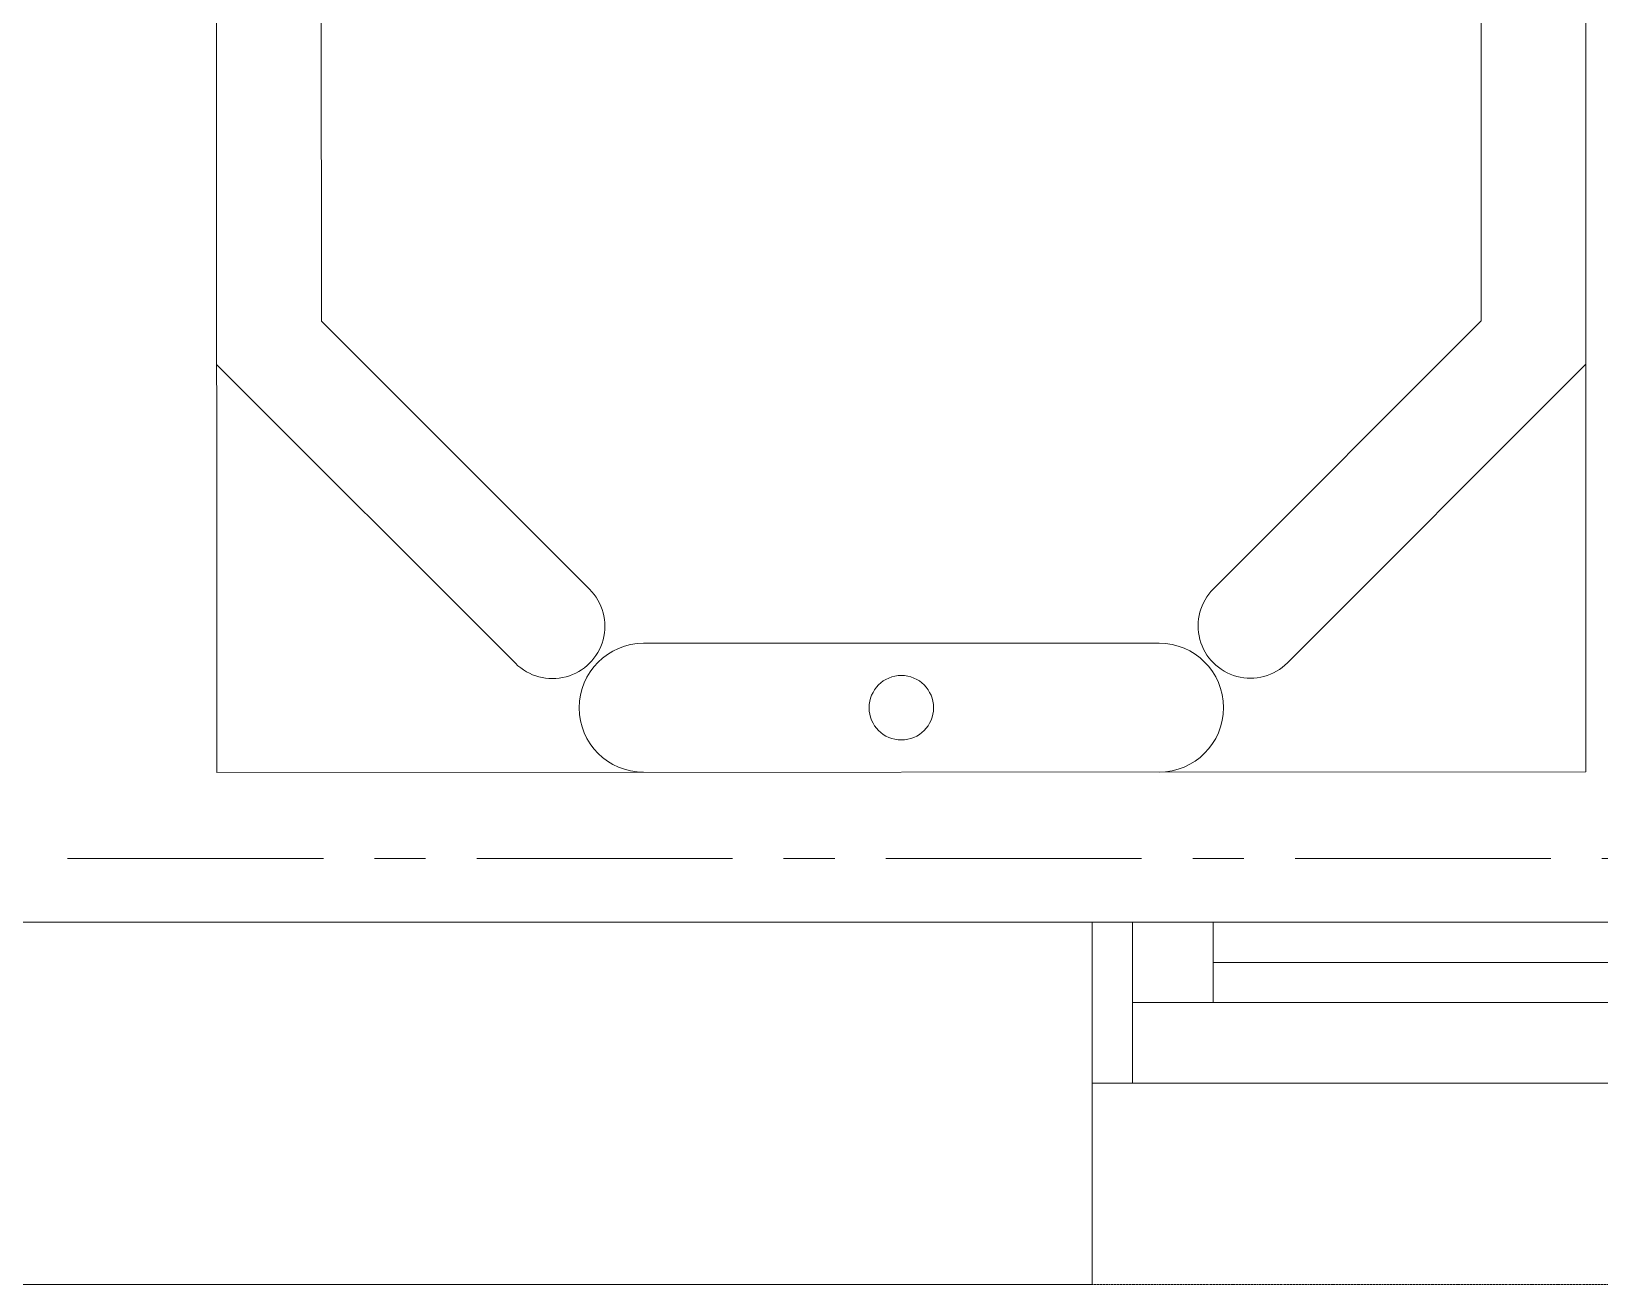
# Model space of a CAD drawing. Header units: millimetres. Extents: x 26027 to 581921, y 7230 to 233891.
# Drawn here: x 511229 to 512202, y 185830 to 186608 of the extents above; entities that cross this region are included whole.
import ezdxf

# ---------------------------------------------------------------- set-up
doc = ezdxf.new("R2010")
doc.units = ezdxf.units.MM
doc.header["$LTSCALE"] = 5
doc.linetypes.add('CENTER', pattern=[50.8, 31.75, -6.35, 6.35, -6.35])
doc.linetypes.add('HIDDEN2', pattern=[0.1875, 0.125, -0.0625])
doc.layers.get('0').update_dxf_attribs({"color": 252})
for name, color, linetype, lineweight in [('Aluminum', 252, 'Continuous', 5), ('Medical Equipment and Furniture', 252, 'Continuous', 0), ('Medical Equipment and Furniture1', 252, 'Continuous', 5), ('Proj', 252, 'HIDDEN2', 5), ('Walls', 252, 'Continuous', 5)]:
    doc.layers.add(name, color=color, linetype=linetype, lineweight=lineweight)
doc.layers.add('axes', color=252, linetype='Continuous')

# ---------------------------------------------------------------- blocks, each defined once
blk = doc.blocks.new('*X170')
at = {"color": 0}
for p, q in [((5, 3), (5, 3)), ((5, 3), (5, 3)), ((5, 3), (5, 3)), ((5, 3), (5, 3)), ((5, 3), (5, 3)), ((5, 3), (5, 3)), ((5, 3), (5, 3)), ((5, 3), (5, 3)), ((5, 3), (5, 3)), ((5, 3), (5, 3)), ((5, 3), (5, 3)), ((5, 3), (5, 3)), ((5, 3), (5, 3)), ((5, 3), (5, 3)), ((5, 3), (5, 3)), ((5, 3), (5, 3)), ((5, 3), (5, 3)), ((5, 3), (5, 3)), ((5, 3), (5, 3)), ((5, 3), (5, 3)), ((5, 3), (5, 3)), ((5, 3), (5, 3)), ((5, 3), (5, 3)), ((5, 3), (5, 3)), ((5, 3), (5, 3)), ((5, 3), (5, 3)), ((5, 3), (5, 3)), ((5, 3), (5, 3)), ((5, 3), (5, 3)), ((5, 3), (5, 3)), ((5, 3), (5, 3)), ((5, 3), (5, 3)), ((5, 3), (5, 3)), ((5, 3), (5, 3)), ((5, 3), (5, 3)), ((5, 3), (5, 3)), ((5, 3), (5, 3)), ((5, 3), (5, 3)), ((5, 3), (5, 3)), ((5, 3), (5, 3)), ((5, 3), (5, 3)), ((5, 3), (5, 3)), ((5, 3), (5, 3)), ((5, 3), (5, 3)), ((5, 3), (5, 3)), ((5, 3), (5, 3)), ((5, 3), (5, 3)), ((5, 3), (5, 3)), ((5, 3), (5, 3)), ((5, 3), (5, 3)), ((5, 3), (5, 3)), ((5, 3), (5, 3)), ((5, 3), (5, 3)), ((5, 3), (5, 3)), ((5, 3), (5, 3)), ((5, 3), (5, 3)), ((5, 3), (5, 3)), ((5, 3), (5, 3)), ((5, 3), (5, 3)), ((5, 3), (5, 3)), ((5, 3), (5, 3)), ((5, 3), (5, 3)), ((5, 3), (5, 3)), ((5, 3), (5, 3)), ((5, 3), (5, 3)), ((5, 3), (5, 3)), ((6, 3), (5, 3)), ((5, 3), (5, 3)), ((6, 3), (5, 3)), ((5, 3), (5, 3)), ((6, 3), (5, 3)), ((5, 3), (5, 3)), ((6, 3), (5, 3)), ((5, 3), (5, 3)), ((5, 3), (5, 3)), ((5, 3), (5, 3)), ((5, 3), (5, 3)), ((5, 3), (5, 3)), ((5, 3), (5, 3)), ((5, 3), (5, 3)), ((5, 3), (5, 3)), ((5, 3), (5, 3)), ((5, 3), (5, 3)), ((5, 3), (5, 3)), ((5, 3), (5, 3)), ((5, 3), (5, 3)), ((5, 3), (5, 3)), ((5, 3), (5, 3)), ((5, 3), (5, 3)), ((5, 3), (5, 3)), ((5, 3), (5, 3)), ((5, 3), (5, 3)), ((5, 3), (5, 3)), ((5, 3), (5, 3)), ((5, 3), (5, 3)), ((5, 3), (5, 3)), ((6, 3), (6, 3)), ((6, 3), (6, 3)), ((6, 3), (6, 3)), ((6, 3), (6, 3)), ((6, 3), (6, 3)), ((6, 3), (6, 3)), ((6, 3), (6, 3)), ((6, 3), (6, 3)), ((6, 3), (6, 3)), ((6, 3), (6, 3)), ((6, 3), (6, 3)), ((6, 3), (6, 3)), ((6, 3), (6, 3)), ((6, 3), (6, 3)), ((6, 3), (6, 3)), ((6, 3), (6, 3)), ((6, 3), (6, 3)), ((6, 3), (6, 3)), ((6, 3), (6, 3)), ((6, 3), (6, 3)), ((6, 3), (6, 3)), ((6, 3), (6, 3)), ((6, 3), (6, 3)), ((6, 3), (6, 3)), ((6, 3), (6, 3)), ((6, 3), (6, 3)), ((6, 3), (6, 3)), ((6, 3), (6, 3)), ((6, 3), (6, 3)), ((6, 3), (6, 3)), ((6, 3), (6, 3)), ((6, 3), (6, 3)), ((6, 3), (6, 3)), ((6, 3), (6, 3)), ((6, 3), (6, 3)), ((6, 3), (6, 3)), ((6, 3), (6, 3)), ((6, 3), (6, 3)), ((6, 3), (6, 3)), ((6, 3), (6, 3)), ((6, 3), (6, 3)), ((6, 3), (6, 3)), ((6, 3), (6, 3)), ((6, 3), (6, 3)), ((6, 3), (6, 3)), ((6, 3), (6, 3)), ((6, 3), (6, 3)), ((6, 3), (6, 3)), ((6, 3), (6, 3)), ((6, 3), (6, 3)), ((6, 3), (6, 3)), ((6, 3), (6, 3)), ((6, 3), (6, 3)), ((6, 3), (6, 3)), ((6, 3), (6, 3)), ((6, 3), (6, 3)), ((6, 3), (6, 3)), ((6, 3), (6, 3)), ((6, 3), (6, 3)), ((6, 3), (6, 3)), ((6, 3), (6, 3)), ((6, 3), (6, 3)), ((6, 3), (6, 3)), ((6, 3), (6, 3)), ((6, 3), (6, 3)), ((6, 3), (6, 3)), ((6, 3), (6, 3)), ((6, 3), (6, 3)), ((6, 3), (6, 3)), ((6, 3), (6, 3)), ((6, 3), (6, 3)), ((6, 3), (6, 3)), ((6, 3), (6, 3)), ((6, 3), (6, 3)), ((6, 3), (6, 3)), ((6, 3), (6, 3)), ((6, 3), (6, 3)), ((6, 3), (6, 3)), ((6, 3), (6, 3)), ((6, 3), (6, 3)), ((6, 3), (6, 3)), ((6, 3), (6, 3)), ((6, 3), (6, 3)), ((6, 3), (6, 3)), ((6, 3), (6, 3)), ((6, 3), (6, 3)), ((6, 3), (6, 3)), ((6, 3), (6, 3)), ((6, 3), (6, 3)), ((6, 3), (6, 3)), ((6, 3), (6, 3)), ((6, 3), (6, 3)), ((6, 3), (6, 3)), ((6, 3), (6, 3)), ((6, 3), (6, 3)), ((6, 3), (6, 3)), ((6, 3), (6, 3)), ((6, 3), (6, 3)), ((6, 3), (6, 3)), ((6, 3), (6, 3)), ((6, 3), (6, 3)), ((6, 3), (6, 3)), ((6, 3), (6, 3)), ((6, 3), (6, 3)), ((6, 3), (6, 3)), ((6, 3), (6, 3)), ((6, 3), (6, 3)), ((6, 3), (6, 3)), ((6, 3), (6, 3)), ((6, 3), (6, 3)), ((6, 3), (6, 3)), ((6, 3), (6, 3)), ((6, 3), (6, 3)), ((6, 3), (6, 3)), ((6, 3), (6, 3)), ((6, 3), (6, 3)), ((6, 3), (6, 3)), ((6, 3), (6, 3)), ((6, 3), (6, 3)), ((6, 3), (6, 3)), ((6, 3), (6, 3)), ((6, 3), (6, 3)), ((6, 3), (6, 3)), ((6, 3), (6, 3)), ((6, 3), (6, 3)), ((6, 3), (6, 3)), ((6, 3), (6, 3)), ((6, 3), (6, 3)), ((6, 3), (6, 3)), ((6, 3), (6, 3)), ((6, 3), (6, 3)), ((6, 3), (6, 3)), ((6, 3), (6, 3)), ((6, 3), (6, 3)), ((6, 3), (6, 3)), ((6, 3), (6, 3)), ((6, 3), (6, 3)), ((6, 3), (6, 3)), ((6, 3), (6, 3)), ((6, 3), (6, 3)), ((6, 3), (6, 3)), ((6, 3), (6, 3)), ((6, 3), (6, 3)), ((6, 3), (6, 3)), ((6, 3), (6, 3)), ((6, 3), (6, 3)), ((6, 3), (6, 3)), ((6, 3), (6, 3)), ((6, 3), (6, 3)), ((6, 3), (6, 3)), ((6, 3), (6, 3)), ((6, 3), (6, 3)), ((6, 3), (6, 3)), ((6, 3), (6, 3)), ((6, 3), (6, 3)), ((6, 3), (6, 3)), ((6, 3), (6, 3)), ((6, 3), (6, 3)), ((6, 3), (6, 3)), ((6, 3), (6, 3)), ((6, 3), (6, 3)), ((6, 3), (6, 3)), ((6, 3), (6, 3)), ((6, 3), (6, 3)), ((6, 3), (6, 3)), ((6, 3), (6, 3)), ((6, 3), (6, 3)), ((6, 3), (6, 3)), ((6, 3), (6, 3)), ((6, 3), (6, 3)), ((6, 3), (6, 3)), ((6, 3), (6, 3)), ((6, 3), (6, 3)), ((6, 3), (6, 3)), ((6, 3), (6, 3)), ((6, 3), (6, 3)), ((6, 3), (6, 3)), ((6, 3), (6, 3)), ((6, 3), (6, 3)), ((6, 3), (6, 3)), ((6, 3), (6, 3)), ((6, 3), (6, 3)), ((6, 3), (6, 3)), ((6, 3), (6, 3)), ((6, 3), (6, 3)), ((6, 3), (6, 3)), ((6, 3), (6, 3)), ((6, 3), (6, 3)), ((6, 3), (6, 3)), ((6, 3), (6, 3)), ((6, 3), (6, 3)), ((6, 3), (6, 3)), ((6, 3), (6, 3)), ((6, 3), (6, 3)), ((6, 3), (6, 3)), ((6, 3), (6, 3)), ((6, 3), (6, 3)), ((6, 3), (6, 3)), ((6, 3), (6, 3)), ((6, 3), (6, 3)), ((6, 3), (6, 3)), ((6, 3), (6, 3)), ((6, 3), (6, 3)), ((6, 3), (6, 3)), ((6, 3), (5, 3)), ((6, 3), (5, 3)), ((6, 3), (5, 3)), ((6, 3), (5, 3)), ((6, 3), (5, 3)), ((6, 3), (6, 3)), ((6, 3), (6, 3)), ((6, 3), (6, 3)), ((6, 3), (6, 3)), ((6, 3), (6, 3)), ((6, 3), (6, 3)), ((6, 3), (6, 3)), ((6, 3), (6, 3)), ((6, 3), (6, 3)), ((6, 3), (6, 3)), ((6, 3), (6, 3)), ((6, 3), (6, 3)), ((6, 3), (6, 3)), ((6, 3), (6, 3)), ((6, 3), (6, 3)), ((6, 3), (6, 3)), ((6, 3), (6, 3)), ((6, 3), (6, 3)), ((6, 3), (6, 3)), ((6, 3), (6, 3)), ((6, 3), (6, 3)), ((6, 3), (6, 3)), ((6, 3), (6, 3)), ((6, 3), (6, 3)), ((6, 3), (6, 3)), ((6, 3), (6, 3)), ((6, 3), (6, 3)), ((6, 3), (6, 3)), ((6, 3), (6, 3)), ((6, 3), (6, 3)), ((6, 3), (6, 3)), ((6, 3), (6, 3)), ((6, 3), (6, 3)), ((6, 3), (6, 3)), ((6, 3), (6, 3)), ((6, 3), (6, 3)), ((6, 3), (6, 3)), ((6, 3), (6, 3)), ((6, 3), (6, 3)), ((6, 3), (6, 3)), ((6, 3), (6, 3)), ((6, 3), (6, 3)), ((6, 3), (6, 3)), ((6, 3), (6, 3)), ((6, 3), (6, 3)), ((6, 3), (6, 3)), ((6, 3), (6, 3)), ((6, 3), (6, 3)), ((6, 3), (6, 3)), ((6, 3), (6, 3)), ((6, 3), (6, 3)), ((6, 3), (6, 3)), ((6, 3), (6, 3)), ((6, 3), (6, 3)), ((6, 3), (6, 3)), ((6, 3), (6, 3)), ((6, 3), (6, 3)), ((6, 3), (6, 3)), ((6, 3), (6, 3)), ((6, 3), (6, 3)), ((6, 3), (6, 3)), ((6, 3), (6, 3)), ((6, 3), (6, 3)), ((6, 3), (6, 3)), ((6, 3), (6, 3)), ((6, 3), (6, 3)), ((6, 3), (6, 3)), ((6, 3), (6, 3)), ((6, 3), (6, 3)), ((6, 3), (6, 3)), ((6, 3), (6, 3)), ((6, 3), (6, 3)), ((6, 3), (6, 3)), ((6, 3), (6, 3)), ((6, 3), (6, 3)), ((6, 3), (6, 3)), ((6, 3), (6, 3)), ((6, 3), (6, 3)), ((6, 3), (6, 3)), ((6, 3), (6, 3)), ((6, 3), (6, 3)), ((6, 3), (6, 3)), ((6, 3), (6, 3)), ((6, 3), (6, 3)), ((6, 3), (6, 3)), ((6, 3), (6, 3)), ((6, 3), (6, 3)), ((6, 3), (6, 3)), ((6, 3), (6, 3)), ((6, 3), (6, 3)), ((6, 3), (6, 3)), ((6, 3), (6, 3)), ((6, 3), (6, 3)), ((6, 3), (6, 3)), ((6, 3), (6, 3)), ((6, 3), (6, 3)), ((6, 3), (6, 3)), ((6, 3), (6, 3)), ((6, 3), (6, 3)), ((6, 3), (6, 3)), ((6, 3), (6, 3)), ((6, 3), (6, 3)), ((6, 3), (6, 3)), ((6, 3), (6, 3)), ((6, 3), (6, 3)), ((6, 3), (6, 3)), ((6, 3), (6, 3)), ((6, 3), (6, 3)), ((6, 3), (6, 3)), ((6, 3), (6, 3)), ((6, 3), (6, 3)), ((6, 3), (6, 3)), ((6, 3), (6, 3)), ((6, 3), (6, 3)), ((6, 3), (6, 3)), ((6, 3), (6, 3)), ((6, 3), (6, 3)), ((6, 3), (6, 3)), ((6, 3), (6, 3)), ((6, 3), (6, 3)), ((6, 3), (6, 3)), ((6, 3), (6, 3)), ((6, 3), (6, 3)), ((6, 3), (6, 3)), ((6, 3), (6, 3)), ((6, 3), (6, 3)), ((6, 3), (6, 3)), ((6, 3), (6, 3)), ((6, 3), (6, 3)), ((6, 3), (6, 3)), ((6, 3), (6, 3)), ((6, 3), (6, 3)), ((6, 3), (6, 3)), ((6, 3), (6, 3)), ((6, 3), (6, 3)), ((6, 3), (6, 3)), ((6, 3), (6, 3)), ((6, 3), (6, 3)), ((6, 3), (6, 3)), ((6, 3), (6, 3)), ((6, 3), (6, 3)), ((6, 3), (6, 3)), ((6, 3), (6, 3)), ((6, 3), (6, 3)), ((6, 3), (6, 3)), ((6, 3), (6, 3)), ((6, 3), (6, 3)), ((6, 3), (6, 3)), ((6, 3), (6, 3)), ((6, 3), (6, 3)), ((6, 3), (6, 3)), ((6, 3), (6, 3)), ((6, 3), (6, 3)), ((6, 3), (6, 3)), ((6, 3), (6, 3)), ((6, 3), (6, 3)), ((6, 3), (6, 3)), ((6, 3), (6, 3)), ((6, 3), (6, 3)), ((6, 3), (6, 3)), ((6, 3), (6, 3)), ((6, 3), (6, 3)), ((6, 3), (6, 3)), ((6, 3), (6, 3)), ((6, 3), (6, 3)), ((6, 3), (6, 3)), ((6, 3), (6, 3)), ((6, 3), (6, 3)), ((6, 3), (6, 3)), ((6, 3), (6, 3)), ((6, 3), (6, 3)), ((6, 3), (6, 3)), ((6, 3), (6, 3)), ((6, 3), (6, 3)), ((6, 3), (6, 3)), ((6, 3), (6, 3)), ((6, 3), (6, 3)), ((6, 3), (6, 3)), ((6, 3), (6, 3)), ((6, 3), (6, 3)), ((6, 3), (6, 3)), ((6, 3), (6, 3)), ((6, 3), (6, 3)), ((6, 3), (6, 3)), ((6, 3), (6, 3)), ((6, 3), (6, 3)), ((6, 3), (6, 3)), ((6, 3), (6, 3)), ((6, 3), (6, 3)), ((6, 3), (6, 3)), ((6, 3), (6, 3)), ((6, 3), (6, 3)), ((6, 3), (6, 3)), ((6, 3), (6, 3)), ((6, 3), (6, 3)), ((6, 3), (6, 3)), ((6, 3), (6, 3)), ((6, 3), (6, 3)), ((6, 3), (6, 3)), ((6, 3), (6, 3)), ((6, 3), (6, 3)), ((6, 3), (6, 3)), ((6, 3), (6, 3)), ((6, 3), (6, 3)), ((6, 3), (6, 3)), ((6, 3), (6, 3)), ((6, 3), (6, 3)), ((6, 3), (6, 3)), ((6, 3), (6, 3)), ((6, 3), (6, 3)), ((6, 3), (6, 3)), ((6, 3), (6, 3)), ((6, 3), (6, 3)), ((6, 3), (6, 3)), ((6, 3), (6, 3)), ((6, 3), (6, 3)), ((6, 3), (6, 3)), ((6, 3), (6, 3)), ((6, 3), (6, 3)), ((6, 3), (6, 3)), ((6, 3), (6, 3)), ((6, 3), (6, 3)), ((6, 3), (6, 3)), ((6, 3), (6, 3)), ((6, 3), (6, 3)), ((6, 3), (6, 3)), ((6, 3), (6, 3)), ((6, 3), (6, 3)), ((6, 3), (6, 3)), ((6, 3), (6, 3)), ((6, 3), (6, 3)), ((6, 3), (6, 3)), ((6, 3), (6, 3)), ((6, 3), (6, 3)), ((6, 3), (6, 3)), ((6, 3), (6, 3)), ((6, 3), (6, 3)), ((6, 3), (6, 3)), ((6, 3), (6, 3)), ((6, 3), (6, 3)), ((6, 3), (6, 3)), ((6, 3), (6, 3)), ((6, 3), (6, 3)), ((6, 3), (6, 3)), ((6, 3), (6, 3)), ((6, 3), (6, 3)), ((6, 3), (6, 3)), ((6, 3), (6, 3)), ((6, 3), (6, 3)), ((6, 3), (6, 3)), ((6, 3), (6, 3)), ((6, 3), (6, 3)), ((6, 3), (6, 3)), ((6, 3), (6, 3)), ((6, 3), (6, 3)), ((6, 3), (6, 3)), ((6, 3), (6, 3)), ((6, 3), (6, 3)), ((6, 3), (6, 3)), ((6, 3), (6, 3)), ((6, 3), (6, 3)), ((6, 3), (6, 3)), ((6, 3), (6, 3)), ((6, 3), (6, 3)), ((6, 3), (6, 3)), ((6, 3), (6, 3)), ((6, 3), (6, 3)), ((6, 3), (6, 3)), ((6, 3), (6, 3)), ((6, 3), (6, 3)), ((6, 3), (6, 3)), ((6, 3), (6, 3)), ((6, 3), (6, 3)), ((6, 3), (6, 3)), ((6, 3), (6, 3)), ((6, 3), (6, 3)), ((6, 3), (6, 3)), ((6, 3), (6, 3)), ((6, 3), (6, 3)), ((6, 3), (6, 3)), ((6, 3), (6, 3)), ((6, 3), (6, 3)), ((6, 3), (6, 3)), ((6, 3), (6, 3)), ((6, 3), (6, 3)), ((6, 3), (6, 3)), ((6, 3), (6, 3)), ((6, 3), (6, 3)), ((6, 3), (6, 3)), ((6, 3), (6, 3)), ((6, 3), (6, 3)), ((6, 3), (6, 3)), ((6, 3), (6, 3)), ((6, 3), (6, 3)), ((6, 3), (6, 3)), ((6, 3), (6, 3)), ((6, 3), (6, 3)), ((6, 3), (6, 3)), ((6, 3), (6, 3)), ((6, 3), (6, 3)), ((6, 3), (6, 3)), ((6, 3), (6, 3)), ((6, 3), (6, 3)), ((6, 3), (6, 3)), ((6, 3), (6, 3)), ((6, 3), (6, 3)), ((6, 3), (6, 3)), ((6, 3), (6, 3)), ((6, 3), (6, 3)), ((6, 3), (6, 3)), ((6, 3), (6, 3)), ((6, 3), (6, 3)), ((6, 3), (6, 3)), ((6, 3), (6, 3)), ((6, 3), (6, 3)), ((6, 3), (6, 3)), ((6, 3), (6, 3))]:
    blk.add_line(p, q, dxfattribs=at)
blk = doc.blocks.new('*X171')
at = {"color": 0}
for p, q in [((13, 1), (13, 1)), ((13, 1), (13, 1)), ((13, 1), (13, 1)), ((13, 1), (13, 1)), ((13, 1), (13, 1)), ((13, 1), (13, 1)), ((13, 1), (13, 1)), ((13, 1), (13, 1)), ((13, 1), (13, 1)), ((13, 1), (13, 1)), ((13, 1), (13, 1)), ((13, 1), (13, 1)), ((13, 1), (13, 1)), ((13, 1), (13, 1)), ((13, 1), (13, 1)), ((13, 1), (14, 1)), ((13, 1), (14, 1)), ((13, 1), (14, 1)), ((13, 1), (13, 1)), ((13, 1), (13, 1)), ((13, 1), (13, 1)), ((13, 1), (13, 1)), ((13, 1), (13, 1)), ((13, 1), (13, 1)), ((13, 1), (13, 1)), ((13, 1), (13, 1)), ((13, 1), (13, 1)), ((13, 1), (13, 1)), ((13, 1), (13, 1)), ((13, 1), (13, 1)), ((13, 1), (13, 1)), ((13, 1), (13, 1)), ((13, 1), (13, 1)), ((13, 1), (13, 1)), ((13, 1), (13, 1)), ((13, 1), (13, 1)), ((13, 1), (13, 1)), ((13, 1), (13, 1)), ((13, 1), (13, 1)), ((13, 1), (13, 1)), ((13, 1), (13, 1)), ((13, 1), (13, 1)), ((13, 1), (13, 1)), ((13, 1), (13, 1)), ((13, 1), (13, 1)), ((13, 1), (13, 1)), ((13, 1), (13, 1)), ((13, 1), (13, 1)), ((13, 1), (13, 1)), ((13, 1), (13, 1)), ((13, 1), (13, 1)), ((13, 1), (13, 1)), ((13, 1), (13, 1)), ((13, 1), (13, 1)), ((13, 1), (13, 1)), ((13, 1), (13, 1)), ((13, 1), (13, 1)), ((13, 1), (13, 1)), ((13, 1), (13, 1)), ((13, 1), (13, 1)), ((13, 1), (13, 1)), ((13, 1), (13, 1)), ((13, 1), (13, 1)), ((13, 1), (13, 1)), ((13, 1), (13, 1)), ((13, 1), (13, 1)), ((13, 1), (13, 1)), ((13, 1), (13, 1)), ((13, 1), (13, 1)), ((13, 1), (13, 1)), ((13, 1), (13, 1)), ((13, 1), (13, 1)), ((13, 1), (13, 1)), ((13, 1), (13, 1)), ((13, 1), (13, 1)), ((13, 1), (13, 1)), ((13, 1), (13, 1)), ((13, 1), (13, 1)), ((13, 1), (13, 1)), ((13, 1), (13, 1)), ((13, 1), (13, 1)), ((13, 1), (13, 1)), ((13, 1), (13, 1)), ((13, 1), (13, 1)), ((13, 1), (13, 1)), ((13, 1), (13, 1)), ((13, 1), (13, 1)), ((13, 1), (13, 1)), ((13, 1), (13, 1)), ((13, 1), (13, 1)), ((13, 1), (13, 1)), ((13, 1), (13, 1)), ((13, 1), (13, 1)), ((13, 1), (13, 1)), ((13, 1), (13, 1)), ((13, 1), (13, 1)), ((13, 1), (13, 1)), ((13, 1), (13, 1)), ((13, 1), (13, 1)), ((13, 1), (13, 1)), ((13, 1), (13, 1)), ((13, 1), (13, 1)), ((13, 1), (13, 1)), ((13, 1), (13, 1)), ((13, 1), (13, 1)), ((13, 1), (13, 1)), ((13, 1), (13, 1)), ((13, 1), (13, 1)), ((13, 1), (13, 1)), ((13, 1), (13, 1)), ((13, 1), (13, 1)), ((13, 1), (13, 1)), ((13, 1), (13, 1)), ((13, 1), (13, 1)), ((13, 1), (13, 1)), ((13, 1), (13, 1)), ((13, 1), (13, 1)), ((13, 1), (13, 1)), ((13, 1), (13, 1)), ((13, 1), (13, 1)), ((13, 1), (13, 1)), ((13, 1), (13, 1)), ((13, 1), (13, 1)), ((13, 1), (14, 1)), ((13, 0), (13, 0)), ((13, 0), (13, 0)), ((13, 0), (13, 0)), ((13, 0), (13, 0)), ((13, 0), (13, 0)), ((13, 0), (13, 0)), ((13, 0), (13, 0)), ((13, 0), (13, 0)), ((13, 0), (13, 0)), ((13, 0), (13, 0)), ((13, 0), (13, 0)), ((13, 0), (13, 0)), ((13, 0), (13, 0)), ((13, 0), (13, 0)), ((13, 0), (13, 0)), ((13, 0), (13, 0)), ((13, 0), (13, 0)), ((13, 0), (13, 0)), ((13, 0), (13, 0)), ((13, 0), (13, 0)), ((13, 0), (13, 0)), ((13, 0), (13, 0)), ((13, 0), (13, 0)), ((13, 0), (13, 0)), ((13, 0), (13, 0)), ((13, 0), (13, 0)), ((13, 0), (13, 0)), ((13, 0), (13, 0)), ((13, 0), (13, 0)), ((13, 0), (13, 0)), ((13, 0), (13, 0)), ((13, 0), (13, 0)), ((13, 0), (13, 0)), ((13, 0), (13, 0)), ((13, 0), (13, 0)), ((13, 0), (13, 0)), ((13, 0), (13, 0)), ((13, 0), (13, 0)), ((13, 0), (13, 0)), ((13, 0), (13, 0)), ((13, 0), (13, 0)), ((13, 0), (13, 0)), ((13, 0), (13, 0)), ((13, 0), (13, 0)), ((13, 0), (13, 0)), ((13, 0), (13, 0)), ((13, 0), (13, 0)), ((13, 0), (13, 0)), ((13, 0), (14, 0)), ((13, 0), (14, 0)), ((13, 0), (13, 0)), ((13, 0), (14, 0)), ((14, 1), (14, 1)), ((14, 1), (14, 1)), ((14, 1), (14, 1)), ((14, 1), (14, 1)), ((14, 1), (14, 1)), ((14, 1), (14, 1)), ((14, 1), (14, 1)), ((14, 1), (14, 1)), ((14, 1), (14, 1)), ((14, 1), (14, 1)), ((14, 1), (14, 1)), ((14, 1), (14, 1)), ((14, 1), (14, 1)), ((14, 1), (14, 1)), ((14, 1), (14, 1)), ((14, 1), (14, 1)), ((14, 1), (14, 1)), ((14, 1), (14, 1)), ((14, 1), (14, 1)), ((14, 1), (14, 1)), ((14, 1), (14, 1)), ((14, 1), (14, 1)), ((14, 1), (14, 1)), ((14, 1), (14, 1)), ((14, 1), (14, 1)), ((14, 1), (14, 1)), ((14, 1), (14, 1)), ((14, 1), (14, 1)), ((14, 1), (14, 1)), ((14, 1), (14, 1)), ((14, 1), (14, 1)), ((14, 1), (14, 1)), ((14, 1), (14, 1)), ((14, 1), (14, 1)), ((14, 1), (14, 1)), ((14, 1), (14, 1)), ((14, 1), (14, 1)), ((14, 1), (14, 1)), ((14, 1), (14, 1)), ((14, 1), (14, 1)), ((14, 1), (14, 1)), ((14, 1), (14, 1)), ((14, 1), (14, 1)), ((14, 1), (14, 1)), ((14, 1), (14, 1)), ((14, 1), (14, 1)), ((14, 1), (14, 1)), ((14, 1), (14, 1)), ((14, 1), (14, 1)), ((14, 1), (14, 1)), ((14, 1), (14, 1)), ((14, 1), (14, 1)), ((14, 1), (14, 1)), ((14, 1), (14, 1)), ((14, 1), (14, 1)), ((14, 1), (14, 1)), ((14, 1), (14, 1)), ((14, 1), (14, 1)), ((14, 1), (14, 1)), ((14, 1), (14, 1)), ((14, 1), (14, 1)), ((14, 1), (14, 1)), ((14, 1), (14, 1)), ((14, 1), (14, 1)), ((14, 1), (14, 1)), ((14, 1), (14, 1)), ((14, 1), (14, 1)), ((14, 1), (14, 1)), ((14, 1), (14, 1)), ((14, 1), (14, 1)), ((14, 1), (14, 1)), ((14, 1), (14, 1)), ((14, 1), (14, 1)), ((14, 1), (14, 1)), ((14, 1), (14, 1)), ((14, 1), (14, 1)), ((14, 1), (14, 1)), ((14, 1), (14, 1)), ((14, 1), (14, 1)), ((14, 1), (14, 1)), ((14, 1), (14, 1)), ((14, 1), (14, 1)), ((14, 1), (14, 1)), ((14, 1), (14, 1)), ((14, 1), (14, 1)), ((14, 1), (14, 1)), ((14, 1), (14, 1)), ((14, 1), (14, 1)), ((14, 1), (14, 1)), ((14, 1), (14, 1)), ((14, 1), (14, 1)), ((14, 1), (14, 1)), ((14, 1), (14, 1)), ((14, 1), (14, 1)), ((14, 0), (14, 0)), ((14, 0), (14, 0)), ((14, 0), (14, 0)), ((14, 0), (14, 0)), ((14, 0), (14, 0)), ((14, 0), (14, 0)), ((14, 0), (14, 0)), ((14, 0), (14, 0)), ((14, 0), (14, 0)), ((14, 0), (14, 0)), ((14, 0), (14, 0)), ((14, 0), (14, 0)), ((14, 0), (14, 0)), ((14, 0), (14, 0)), ((14, 0), (14, 0)), ((14, 0), (14, 0)), ((14, 0), (14, 0)), ((14, 0), (14, 0)), ((14, 0), (14, 0)), ((14, 0), (14, 0)), ((14, 0), (14, 0)), ((14, 0), (14, 0)), ((14, 0), (14, 0)), ((14, 0), (14, 0)), ((14, 0), (14, 0)), ((14, 0), (14, 0)), ((14, 0), (14, 0)), ((14, 0), (14, 0)), ((14, 0), (14, 0)), ((14, 0), (14, 0)), ((14, 0), (14, 0)), ((14, 0), (14, 0)), ((14, 0), (14, 0)), ((14, 0), (14, 0)), ((14, 0), (14, 0)), ((14, 0), (14, 0)), ((14, 0), (14, 0)), ((14, 0), (14, 0)), ((14, 0), (14, 0)), ((14, 0), (14, 0)), ((14, 0), (14, 0)), ((14, 0), (14, 0)), ((14, 0), (14, 0)), ((14, 0), (14, 0)), ((14, 0), (14, 0)), ((14, 0), (14, 0)), ((14, 0), (14, 0)), ((14, 0), (14, 0)), ((13, 0), (13, 0)), ((13, 0), (14, 0)), ((13, 0), (13, 0)), ((13, 0), (14, 0)), ((13, 0), (13, 0)), ((13, 0), (14, 0)), ((13, 0), (13, 0)), ((13, 0), (13, 0)), ((13, 0), (13, 0)), ((13, 0), (13, 0)), ((13, 0), (14, 0)), ((13, 0), (13, 0)), ((13, 0), (14, 0)), ((13, 0), (13, 0)), ((13, 0), (14, 0)), ((13, 0), (13, 0)), ((13, 0), (14, 0)), ((13, 0), (13, 0)), ((13, 0), (14, 0)), ((13, 0), (13, 0)), ((13, 0), (14, 0)), ((13, 0), (13, 0)), ((13, 0), (14, 0)), ((13, 0), (13, 0)), ((13, 0), (13, 0)), ((13, 0), (13, 0)), ((13, 0), (14, 0)), ((13, 0), (13, 0)), ((13, 0), (14, 0)), ((13, 0), (13, 0)), ((13, 0), (14, 0)), ((13, 0), (13, 0)), ((13, 0), (14, 0)), ((13, 0), (13, 0)), ((13, 0), (13, 0)), ((13, 0), (13, 0)), ((13, 0), (13, 0)), ((13, 0), (13, 0)), ((13, 0), (13, 0)), ((13, 0), (13, 0)), ((13, 0), (13, 0)), ((13, 0), (13, 0)), ((13, 0), (13, 0)), ((13, 0), (13, 0)), ((13, 0), (13, 0)), ((13, 0), (13, 0)), ((13, 0), (13, 0)), ((13, 0), (13, 0)), ((13, 0), (13, 0)), ((13, 0), (13, 0)), ((13, 0), (13, 0)), ((13, 0), (13, 0)), ((13, 0), (13, 0)), ((13, 0), (13, 0)), ((13, 0), (13, 0)), ((13, 0), (13, 0)), ((13, 0), (13, 0)), ((13, 0), (13, 0)), ((13, 0), (13, 0)), ((13, 0), (13, 0)), ((13, 0), (13, 0)), ((13, 0), (13, 0)), ((13, 0), (13, 0)), ((13, 0), (13, 0)), ((13, -1), (13, -1)), ((13, -1), (13, -1)), ((13, -1), (13, -1)), ((13, -1), (13, -1)), ((13, -1), (13, -1)), ((13, -1), (14, -1)), ((13, -1), (13, -1)), ((14, 0), (14, 0)), ((14, 0), (14, 0)), ((14, 0), (14, 0)), ((14, 0), (14, 0)), ((14, 0), (14, 0)), ((14, 0), (14, 0)), ((14, 0), (14, 0)), ((14, 0), (14, 0)), ((14, 0), (14, 0)), ((14, 0), (14, 0)), ((14, 0), (14, 0)), ((14, 0), (14, 0)), ((14, 0), (14, 0)), ((14, 0), (14, 0)), ((14, 0), (14, 0)), ((13, 0), (14, 0)), ((14, 0), (14, 0)), ((14, 0), (14, 0)), ((14, 0), (14, 0)), ((14, 0), (14, 0)), ((14, 0), (14, 0)), ((14, 0), (14, 0)), ((14, 0), (14, 0)), ((14, 0), (14, 0)), ((14, 0), (14, 0)), ((14, 0), (14, 0)), ((14, 0), (14, 0)), ((14, 0), (14, 0)), ((14, 0), (14, 0)), ((14, 0), (14, 0)), ((14, 0), (14, 0)), ((14, 0), (14, 0)), ((14, 0), (14, 0)), ((14, 0), (14, 0)), ((14, 0), (14, 0)), ((14, 0), (14, 0)), ((14, 0), (14, 0)), ((14, 0), (14, 0)), ((14, 0), (14, 0)), ((14, 0), (14, 0)), ((14, 0), (14, 0)), ((14, 0), (14, 0)), ((14, 0), (14, 0)), ((14, 0), (14, 0)), ((14, 0), (14, 0)), ((14, 0), (14, 0)), ((14, 0), (14, 0)), ((14, 0), (14, 0)), ((14, 0), (14, 0)), ((14, 0), (14, 0)), ((14, -1), (14, -1)), ((14, -1), (14, -1)), ((14, -1), (14, -1)), ((14, -1), (14, -1)), ((14, -1), (14, -1))]:
    blk.add_line(p, q, dxfattribs=at)
blk = doc.blocks.new('HF16786E-P')
at = {"layer": 'Medical Equipment and Furniture1'}
for p, q in [((0, 0.425), (-2.14, 0.425)), ((-0.25308, 0.425), (-0.06779, 0.23971)), ((0, -0.425), (0, 0.425)), ((-0.28, 0.36), (-1.86, 0.36)), ((-0.28, 0.36), (-0.11375, 0.19375)), ((-0.08, -0.16), (-0.08, 0.16)), ((-0.1136, -0.1936), (-0.28, -0.36)), ((-0.06763, -0.23956), (-0.25308, -0.425)), ((-1.86, -0.36), (-0.28, -0.36)), ((-2.14, -0.425), (0, -0.425))]:
    blk.add_line(p, q, dxfattribs=at)
for points in [[(0, 0.425), (0, 0.425), (0, 0.425), (0, 0.425), (0, 0.425), (0, 0.425), (0, 0.425), (0, 0.425), (0, 0.425), (0, 0.425), (0, 0.425), (0, 0.425), (0, 0.425), (0, 0.425), (0, 0.425), (0, 0.425), (0, 0.425), (0, 0.425), (0, 0.425), (0, 0.425), (0, 0.425), (0, 0.425), (0, 0.425), (0, 0.425), (0, 0.425), (0, 0.425), (0, 0.425), (0, 0.425), (0, 0.425), (0, 0.425), (0, 0.425), (0, 0.425), (0, 0.425), (0, 0.425), (0, 0.425), (0, 0.425), (0, 0.425), (0, 0.425), (0, 0.425), (0, 0.425), (0, 0.425), (0, 0.425), (0, 0.425), (0, 0.425), (0, 0.425), (0, 0.425), (0, 0.425), (0, 0.425), (0, 0.425), (0, 0.425), (0, 0.425), (0, 0.425), (0, 0.425), (0, 0.425), (0, 0.425), (0, 0.425), (0, 0.425), (0, 0.425), (0, 0.425), (0, 0.425), (0, 0.425), (0, 0.425), (0, 0.425), (0, 0.425), (0, 0.425), (0, 0.425), (0, 0.425), (0, 0.425), (0, 0.425), (0, 0.425), (0, 0.425), (0, 0.425), (0, 0.425), (0, 0.425), (0, 0.425), (0, 0.425), (0, 0.425), (0, 0.425), (0, 0.425), (0, 0.425), (0, 0.425), (0, 0.425), (0, 0.425), (0, 0.425), (0, 0.425), (0, 0.425), (0, 0.425), (0, 0.425), (0, 0.425), (0, 0.425), (0, 0.425), (0, 0.425), (0, 0.425), (0, 0.425), (0, 0.425), (0, 0.425), (0, 0.425), (0, 0.425), (0, 0.425), (0, 0.425), (0, 0.425), (0, 0.425), (0, 0.425), (0, 0.425), (0, 0.425), (0, 0.425), (0, 0.425), (0, 0.425), (0, 0.425), (0, 0.425), (0, 0.425), (0, 0.425), (0, 0.425), (0, 0.425), (0, 0.425), (0, 0.425), (0, 0.425), (0, 0.425), (0, 0.425), (0, 0.425), (0, 0.425), (0, 0.425), (0, 0.425), (0, 0.425), (0, 0.425), (0, 0.425), (0, 0.425), (0, 0.425), (0, 0.425), (0, 0.425), (0, 0.425), (0, 0.425), (0, 0.425), (0, 0.425), (0, 0.425), (0, 0.425), (0, 0.425), (0, 0.425), (0, 0.425), (0, 0.425), (0, 0.425), (0, 0.425), (0, 0.425), (0, 0.425), (0, 0.425), (0, 0.425), (0, 0.425), (0, 0.425), (0, 0.425), (0, 0.425), (0, 0.425), (0, 0.425), (0, 0.425), (0, 0.425), (0, 0.425), (0, 0.425), (0, 0.425), (0, 0.425), (0, 0.425), (0, 0.425), (0, 0.425), (0, 0.425), (0, 0.425), (0, 0.425), (0, 0.425), (0, 0.425), (0, 0.425), (0, 0.425), (0, 0.425), (0, 0.425), (0, 0.425), (0, 0.425), (0, 0.425), (0, 0.425), (0, 0.425), (0, 0.425), (0, 0.425), (0, 0.425), (0, 0.425), (0, 0.425), (0, 0.425), (0, 0.425), (0, 0.425), (0, 0.425), (0, 0.425), (0, 0.425), (0, 0.425), (0, 0.425), (0, 0.425), (0, 0.425), (0, 0.425), (0, 0.425), (0, 0.425), (0, 0.425), (0, 0.425), (0, 0.425), (0, 0.425), (0, 0.425), (0, 0.425), (0, 0.425), (0, 0.425), (0, 0.425), (0, 0.425), (0, 0.425), (0, 0.425), (0, 0.425), (0, 0.425), (0, 0.425), (0, 0.425), (0, 0.425), (0, 0.425), (0, 0.425), (0, 0.425), (0, 0.425), (0, 0.425), (0, 0.425), (0, 0.425), (0, 0.425), (0, 0.425)], [(0, 0.425), (0, 0.425), (0, 0.425), (0, 0.425), (0, 0.425), (0, 0.425), (0, 0.425), (0, 0.425), (0, 0.425), (0, 0.425), (0, 0.425), (0, 0.425), (0, 0.425), (0, 0.425), (0, 0.425), (0, 0.425), (0, 0.425), (0, 0.425), (0, 0.425), (0, 0.425), (0, 0.425), (0, 0.425), (0, 0.425), (0, 0.425), (0, 0.425), (0, 0.425), (0, 0.425), (0, 0.425), (0, 0.425), (0, 0.425), (0, 0.425), (0, 0.425), (0, 0.425), (0, 0.425), (0, 0.425), (0, 0.425), (0, 0.425), (0, 0.425), (0, 0.425), (0, 0.425), (0, 0.425), (0, 0.425), (0, 0.425), (0, 0.425), (0, 0.425), (0, 0.425), (0, 0.425), (0, 0.425), (0, 0.425), (0, 0.425), (0, 0.425), (0, 0.425), (0, 0.425), (0, 0.425), (0, 0.425), (0, 0.425), (0, 0.425), (0, 0.425), (0, 0.425), (0, 0.425), (0, 0.425), (0, 0.425), (0, 0.425), (0, 0.425), (0, 0.425), (0, 0.425), (0, 0.425), (0, 0.425), (0, 0.425), (0, 0.425), (0, 0.425), (0, 0.425), (0, 0.425), (0, 0.425), (0, 0.425), (0, 0.425), (0, 0.425), (0, 0.425), (0, 0.425), (0, 0.425), (0, 0.425), (0, 0.425), (0, 0.425), (0, 0.425), (0, 0.425), (0, 0.425), (0, 0.425), (0, 0.425), (0, 0.425), (0, 0.425), (0, 0.425), (0, 0.425), (0, 0.425), (0, 0.425), (0, 0.425), (0, 0.425), (0, 0.425), (0, 0.425), (0, 0.425), (0, 0.425), (0, 0.425), (0, 0.425), (0, 0.425), (0, 0.425), (0, 0.425), (0, 0.425), (0, 0.425), (0, 0.425), (0, 0.425), (0, 0.425), (0, 0.425), (0, 0.425), (0, 0.425), (0, 0.425), (0, 0.425), (0, 0.425), (0, 0.425), (0, 0.425), (0, 0.425), (0, 0.425), (0, 0.425), (0, 0.425), (0, 0.425), (0, 0.425), (0, 0.425), (0, 0.425), (0, 0.425), (0, 0.425), (0, 0.425), (0, 0.425), (0, 0.425), (0, 0.425), (0, 0.425), (0, 0.425), (0, 0.425), (0, 0.425), (0, 0.425), (0, 0.425), (0, 0.425), (0, 0.425), (0, 0.425), (0, 0.425), (0, 0.425), (0, 0.425), (0, 0.425), (0, 0.425), (0, 0.425), (0, 0.425), (0, 0.425), (0, 0.425), (0, 0.425), (0, 0.425), (0, 0.425), (0, 0.425), (0, 0.425), (0, 0.425), (0, 0.425), (0, 0.425), (0, 0.425), (0, 0.425), (0, 0.425), (0, 0.425), (0, 0.425), (0, 0.425), (0, 0.425), (0, 0.425), (0, 0.425), (0, 0.425), (0, 0.425), (0, 0.425), (0, 0.425), (0, 0.425), (0, 0.425), (0, 0.425), (0, 0.425), (0, 0.425), (0, 0.425), (0, 0.425), (0, 0.425), (0, 0.425), (0, 0.425), (0, 0.425), (0, 0.425), (0, 0.425), (0, 0.425), (0, 0.425), (0, 0.425), (0, 0.425), (0, 0.425), (0, 0.425), (0, 0.425), (0, 0.425), (0, 0.425), (0, 0.425), (0, 0.425), (0, 0.425), (0, 0.425), (0, 0.425), (0, 0.425), (0, 0.425), (0, 0.425), (0, 0.425), (0, 0.425), (0, 0.425), (0, 0.425), (0, 0.425), (0, 0.425), (0, 0.425), (0, 0.425), (0, 0.425), (0, 0.425), (0, 0.425), (0, 0.425), (0, 0.425)], [(0, 0.425), (0, 0.425), (0, 0.425), (0, 0.425), (0, 0.425), (0, 0.425), (0, 0.425), (0, 0.425), (0, 0.425), (0, 0.425), (0, 0.425), (0, 0.425), (0, 0.425), (0, 0.425), (0, 0.425), (0, 0.425), (0, 0.425), (0, 0.425), (0, 0.425), (0, 0.425), (0, 0.425), (0, 0.425), (0, 0.425), (0, 0.425), (0, 0.425), (0, 0.425), (0, 0.425), (0, 0.425), (0, 0.425), (0, 0.425), (0, 0.425), (0, 0.425), (0, 0.425), (0, 0.425), (0, 0.425), (0, 0.425), (0, 0.425), (0, 0.425), (0, 0.425), (0, 0.425), (0, 0.425), (0, 0.425), (0, 0.425), (0, 0.425), (0, 0.425), (0, 0.425), (0, 0.425), (0, 0.425), (0, 0.425), (0, 0.425), (0, 0.425), (0, 0.425), (0, 0.425), (0, 0.425), (0, 0.425), (0, 0.425), (0, 0.425), (0, 0.425), (0, 0.425), (0, 0.425), (0, 0.425), (0, 0.425), (0, 0.425), (0, 0.425), (0, 0.425), (0, 0.425), (0, 0.425), (0, 0.425), (0, 0.425), (0, 0.425), (0, 0.425), (0, 0.425), (0, 0.425), (0, 0.425), (0, 0.425), (0, 0.425), (0, 0.425), (0, 0.425), (0, 0.425), (0, 0.425), (0, 0.425), (0, 0.425), (0, 0.425), (0, 0.425), (0, 0.425), (0, 0.425), (0, 0.425), (0, 0.425), (0, 0.425), (0, 0.425), (0, 0.425), (0, 0.425), (0, 0.425), (0, 0.425), (0, 0.425), (0, 0.425), (0, 0.425), (0, 0.425), (0, 0.425), (0, 0.425), (0, 0.425), (0, 0.425), (0, 0.425), (0, 0.425), (0, 0.425), (0, 0.425), (0, 0.425), (0, 0.425), (0, 0.425), (0, 0.425), (0, 0.425), (0, 0.425), (0, 0.425), (0, 0.425), (0, 0.425), (0, 0.425), (0, 0.425), (0, 0.425), (0, 0.425), (0, 0.425), (0, 0.425), (0, 0.425), (0, 0.425), (0, 0.425), (0, 0.425), (0, 0.425), (0, 0.425), (0, 0.425), (0, 0.425), (0, 0.425), (0, 0.425), (0, 0.425), (0, 0.425), (0, 0.425), (0, 0.425), (0, 0.425), (0, 0.425), (0, 0.425), (0, 0.425), (0, 0.425), (0, 0.425), (0, 0.425), (0, 0.425), (0, 0.425), (0, 0.425), (0, 0.425), (0, 0.425), (0, 0.425), (0, 0.425), (0, 0.425), (0, 0.425), (0, 0.425), (0, 0.425), (0, 0.425), (0, 0.425), (0, 0.425), (0, 0.425), (0, 0.425), (0, 0.425), (0, 0.425), (0, 0.425), (0, 0.425), (0, 0.425), (0, 0.425), (0, 0.425), (0, 0.425), (0, 0.425), (0, 0.425), (0, 0.425), (0, 0.425), (0, 0.425), (0, 0.425), (0, 0.425), (0, 0.425), (0, 0.425), (0, 0.425), (0, 0.425), (0, 0.425), (0, 0.425), (0, 0.425), (0, 0.425), (0, 0.425), (0, 0.425), (0, 0.425), (0, 0.425), (0, 0.425), (0, 0.425), (0, 0.425), (0, 0.425), (0, 0.425), (0, 0.425), (0, 0.425), (0, 0.425), (0, 0.425), (0, 0.425), (0, 0.425), (0, 0.425), (0, 0.425), (0, 0.425), (0, 0.425), (0, 0.425), (0, 0.425), (0, 0.425), (0, 0.425), (0, 0.425), (0, 0.425), (0, 0.425), (0, 0.425), (0, 0.425), (0, 0.425), (0, 0.425), (0, 0.425), (0, 0.425), (0, 0.425), (0, 0.425), (0, 0.425), (0, 0.425), (0, 0.425), (0, 0.425), (0, 0.425), (0, 0.425), (0, 0.425), (0, 0.425), (0, 0.425), (0, 0.425), (0, 0.425), (0, 0.425), (0, 0.425), (0, 0.425), (0, 0.425), (0, 0.425), (0, 0.425), (0, 0.425), (0, 0.425), (0, 0.425), (0, 0.425), (0, 0.425), (0, 0.425), (0, 0.425), (0, 0.425), (0, 0.425), (0, 0.425), (0, 0.425), (0, 0.425), (0, 0.425), (0, 0.425), (0, 0.425), (0, 0.425), (0, 0.425), (0, 0.425), (0, 0.425), (0, 0.425), (0, 0.425), (0, 0.425), (0, 0.425), (0, 0.425), (0, 0.425), (0, 0.425), (0, 0.425), (0, 0.425), (0, 0.425), (0, 0.425), (0, 0.425), (0, 0.425), (0, 0.425), (0, 0.425), (0, 0.425), (0, 0.425), (0, 0.425), (0, 0.425), (0, 0.425), (0, 0.425), (0, 0.425), (0, 0.425), (0, 0.425), (0, 0.425), (0, 0.425)]]:
    blk.add_lwpolyline(points, close=True, dxfattribs=at)
for points in [[(0, 0.425), (0, 0.425), (0, 0.425), (0, 0.425), (0, 0.425), (0, 0.425), (0, 0.425), (0, 0.425), (0, 0.425), (0, 0.425), (0, 0.425), (0, 0.425), (0, 0.425), (0, 0.425), (0, 0.425)], [(0, 0.425), (0, 0.425), (0, 0.425), (0, 0.425), (0, 0.425), (0, 0.425), (0, 0.425), (0, 0.425), (0, 0.425), (0, 0.425), (0, 0.425), (0, 0.425), (0, 0.425), (0, 0.425), (0, 0.425), (0, 0.425), (0, 0.425), (0, 0.425), (0, 0.425), (0, 0.425), (0, 0.425), (0, 0.425), (0, 0.425), (0, 0.425), (0, 0.425), (0, 0.425), (0, 0.425), (0, 0.425), (0, 0.425), (0, 0.425), (0, 0.425), (0, 0.425), (0, 0.425), (0, 0.425), (0, 0.425), (0, 0.425), (0, 0.425), (0, 0.425), (0, 0.425), (0, 0.425), (0, 0.425), (0, 0.425), (0, 0.425), (0, 0.425), (0, 0.425), (0, 0.425), (0, 0.425), (0, 0.425), (0, 0.425), (0, 0.425), (0, 0.425), (0, 0.425), (0, 0.425), (0, 0.425), (0, 0.425), (0, 0.425), (0, 0.425), (0, 0.425), (0, 0.425), (0, 0.425), (0, 0.425), (0, 0.425), (0, 0.425), (0, 0.425), (0, 0.425), (0, 0.425), (0, 0.425), (0, 0.425), (0, 0.425), (0, 0.425), (0, 0.425), (0, 0.425), (0, 0.425), (0, 0.425), (0, 0.425), (0, 0.425), (0, 0.425), (0, 0.425), (0, 0.425), (0, 0.425), (0, 0.425), (0, 0.425), (0, 0.425), (0, 0.425), (0, 0.425), (0, 0.425), (0, 0.425), (0, 0.425), (0, 0.425)], [(0, 0.425), (0, 0.425), (0, 0.425), (0, 0.425), (0, 0.425), (0, 0.425), (0, 0.425), (0, 0.425), (0, 0.425), (0, 0.425), (0, 0.425), (0, 0.425), (0, 0.425), (0, 0.425), (0, 0.425), (0, 0.425), (0, 0.425), (0, 0.425), (0, 0.425), (0, 0.425), (0, 0.425), (0, 0.425), (0, 0.425), (0, 0.425), (0, 0.425), (0, 0.425), (0, 0.425), (0, 0.425), (0, 0.425), (0, 0.425), (0, 0.425), (0, 0.425), (0, 0.425), (0, 0.425), (0, 0.425), (0, 0.425), (0, 0.425), (0, 0.425), (0, 0.425), (0, 0.425), (0, 0.425), (0, 0.425), (0, 0.425), (0, 0.425), (0, 0.425), (0, 0.425), (0, 0.425), (0, 0.425), (0, 0.425), (0, 0.425), (0, 0.425), (0, 0.425), (0, 0.425), (0, 0.425), (0, 0.425), (0, 0.425), (0, 0.425), (0, 0.425), (0, 0.425), (0, 0.425), (0, 0.425), (0, 0.425), (0, 0.425), (0, 0.425), (0, 0.425), (0, 0.425), (0, 0.425), (0, 0.425), (0, 0.425), (0, 0.425), (0, 0.425), (0, 0.425), (0, 0.425), (0, 0.425), (0, 0.425), (0, 0.425), (0, 0.425), (0, 0.425), (0, 0.425), (0, 0.425), (0, 0.425), (0, 0.425), (0, 0.425), (0, 0.425), (0, 0.425), (0, 0.425), (0, 0.425), (0, 0.425), (0, 0.425), (0, 0.425), (0, 0.425), (0, 0.425), (0, 0.425), (0, 0.425), (0, 0.425), (0, 0.425), (0, 0.425), (0, 0.425), (0, 0.425), (0, 0.425), (0, 0.425), (0, 0.425), (0, 0.425), (0, 0.425), (0, 0.425), (0, 0.425), (0, 0.425), (0, 0.425), (0, 0.425), (0, 0.425), (0, 0.425)], [(0, 0.425), (0, 0.425), (0, 0.425), (0, 0.425), (0, 0.425), (0, 0.425), (0, 0.425), (0, 0.425), (0, 0.425), (0, 0.425), (0, 0.425), (0, 0.425), (0, 0.425), (0, 0.425), (0, 0.425), (0, 0.425), (0, 0.425), (0, 0.425), (0, 0.425), (0, 0.425), (0, 0.425), (0, 0.425), (0, 0.425), (0, 0.425), (0, 0.425), (0, 0.425), (0, 0.425), (0, 0.425), (0, 0.425), (0, 0.425), (0, 0.425), (0, 0.425), (0, 0.425), (0, 0.425), (0, 0.425), (0, 0.425), (0, 0.425), (0, 0.425), (0, 0.425), (0, 0.425), (0, 0.425), (0, 0.425), (0, 0.425), (0, 0.425), (0, 0.425), (0, 0.425), (0, 0.425), (0, 0.425), (0, 0.425), (0, 0.425), (0, 0.425), (0, 0.425), (0, 0.425), (0, 0.425)], [(0, 0.425), (0, 0.425), (0, 0.425), (0, 0.425), (0, 0.425), (0, 0.425), (0, 0.425), (0, 0.425), (0, 0.425), (0, 0.425), (0, 0.425), (0, 0.425), (0, 0.425), (0, 0.425), (0, 0.425), (0, 0.425), (0, 0.425)], [(0, 0.425), (0, 0.425), (0, 0.425), (0, 0.425), (0, 0.425), (0, 0.425), (0, 0.425), (0, 0.425), (0, 0.425), (0, 0.425)], [(0, 0.425), (0, 0.425), (0, 0.425), (0, 0.425), (0, 0.425), (0, 0.425), (0, 0.425), (0, 0.425), (0, 0.425), (0, 0.425)], [(0, 0.425), (0, 0.425), (0, 0.425), (0, 0.425), (0, 0.425), (0, 0.425), (0, 0.425)], [(0, 0.425), (0, 0.425), (0, 0.425), (0, 0.425), (0, 0.425), (0, 0.425), (0, 0.425), (0, 0.425), (0, 0.425), (0, 0.425), (0, 0.425), (0, 0.425)], [(0, 0.425), (0, 0.425), (0, 0.425), (0, 0.425), (0, 0.425), (0, 0.425), (0, 0.425)], [(0, 0.425), (0, 0.425), (0, 0.425), (0, 0.425), (0, 0.425), (0, 0.425), (0, 0.425), (0, 0.425), (0, 0.425), (0, 0.425)], [(0, 0.425), (0, 0.425), (0, 0.425), (0, 0.425), (0, 0.425), (0, 0.425), (0, 0.425), (0, 0.425)], [(0, 0.425), (0, 0.425), (0, 0.425), (0, 0.425), (0, 0.425), (0, 0.425), (0, 0.425), (0, 0.425), (0, 0.425), (0, 0.425), (0, 0.425), (0, 0.425), (0, 0.425), (0, 0.425), (0, 0.425), (0, 0.425), (0, 0.425), (0, 0.425)], [(0, 0.425), (0, 0.425), (0, 0.425), (0, 0.425), (0, 0.425), (0, 0.425), (0, 0.425), (0, 0.425), (0, 0.425), (0, 0.425)], [(0, 0.425), (0, 0.425), (0, 0.425), (0, 0.425), (0, 0.425), (0, 0.425), (0, 0.425), (0, 0.425), (0, 0.425)]]:
    blk.add_lwpolyline(points, dxfattribs=at)
blk.add_circle((-0.04, 0), 0.02, dxfattribs=at)
for centre, radius, start, end in [((-0.09077, 0.21673), 0.0325, 225, 45), ((-0.04, 0.16), 0.04, 0, 180), ((-0.04, -0.16), 0.04, 180, 0), ((-0.09061, -0.21658), 0.0325, 315, 135)]:
    blk.add_arc(centre, radius, start, end, dxfattribs=at)
for name, xscale, yscale, zscale in [('*X170', 8.593299999999998e-11, 8.593299999999998e-11, 8.593299999999998e-11), ('*X171', 5.4996e-11, 5.4996e-11, 5.4996e-11)]:
    blk.add_blockref(name, (0, 0.425), dxfattribs=dict(at, xscale=xscale, yscale=yscale, zscale=zscale))

msp = doc.modelspace()

# ---------------------------------------------------------------- linework, layer by layer
at = {"layer": 'Aluminum'}
for p, q in [((513387.15, 186055.27, 0), (511887.15, 186055.27, 0)), ((511912.15, 185955.27, 0), (511912.15, 186055.27, 0)), ((511962.15, 186005.27, 0), (511962.15, 186055.27, 0)), ((511962.15, 186030.27, 0), (513312.15, 186030.27, 0)), ((513362.15, 186005.27, 0), (511912.15, 186005.27, 0)), ((513387.15, 185955.27, 0), (511887.15, 185955.27, 0))]:
    msp.add_line(p, q, dxfattribs=at)
at = {"layer": 'axes', "linetype": 'CENTER', "lineweight": 0}
msp.add_line((544175.81, 186094.77, 2.36), (461082.08, 186094.77, 2.36), dxfattribs=at)
at = {"layer": 'Proj'}
msp.add_line((511887.15, 185830.27, 0), (513387.15, 185830.27, 0), dxfattribs=at)
at = {"layer": 'Walls'}
for p, q in [((511887.15, 186055.27, 0), (511202.14, 186055.27, 0)), ((511887.15, 186055.27, 0), (511887.15, 185830.27, 0)), ((511887.15, 185830.27, 0), (511202.14, 185830.27, 0))]:
    msp.add_line(p, q, dxfattribs=at)

# ---------------------------------------------------------------- block references
at = {"layer": 'Medical Equipment and Furniture', "lineweight": 0, "xscale": 1000, "yscale": 1000, "zscale": 1000, "rotation": 270.0149936594165}
msp.add_blockref('HF16786E-P', (511768.65, 186148.34, 0), dxfattribs=at)

doc.saveas('drawing.dxf')
